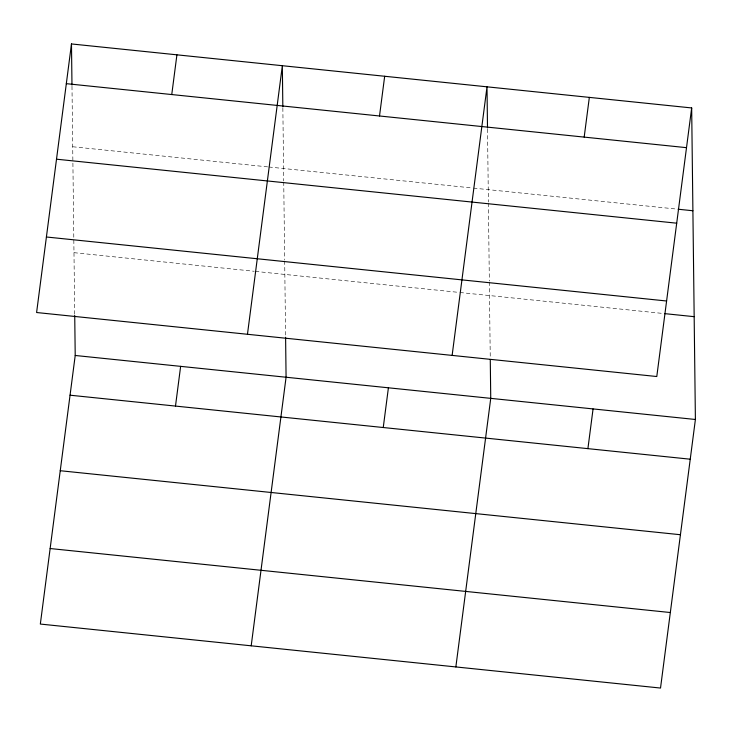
<?xml version="1.0" encoding="UTF-8"?>
<svg xmlns="http://www.w3.org/2000/svg" width="732" height="732" viewBox="0 0 732 732"><rect width="100%" height="100%" fill="white"/><g stroke="black" fill="none" stroke-linecap="round" stroke-linejoin="round"><path stroke-width="0.55" stroke-dasharray="3.66 2.75" d="M72.715 146.757L267.702 166.878M268.836 166.997L472.323 187.987M473.458 188.106L676.981 209.114M73.978 252.677L254.233 271.279M255.367 271.389L458.808 292.388M459.943 292.507L663.466 313.506M487.512 129.088L488.39 202.032M488.4 203.157L489.333 280.905M489.342 282.03L490.248 357.234M282.854 107.97L283.723 180.905M283.742 182.039L284.666 259.787M284.684 260.912L285.599 337.26M71.983 86.211L74.719 314.357"/><path stroke-width="1.1" d="M71.48 43.947L36.6 312.518L656.787 376.523L691.667 107.943L71.48 43.947L71.974 85.068M74.728 315.501L75.213 355.478L40.333 624.057L660.52 688.053L695.4 419.482L691.667 107.943M171.755 94.547L176.915 54.827M175.488 406.077L180.639 366.357M247.462 334.277L282.342 65.706L282.836 106.826M251.195 645.816L286.075 377.245L285.599 337.26M379.515 115.985L384.675 76.265M383.248 427.525L388.408 387.804M452.129 355.395L487.009 86.824L487.503 127.944M455.853 666.934L490.742 398.364L490.275 359.522M584.182 137.104L589.342 97.383M587.906 448.643L593.066 408.923M66.319 83.668L686.515 147.663M678.116 209.224L692.902 210.752M56.51 159.192L676.707 223.187M46.409 236.994L666.596 300.998M664.61 313.625L694.165 316.672M75.213 355.478L695.4 419.482M70.052 395.198L690.239 459.202M60.244 470.722L680.431 534.726M50.142 548.533L670.329 612.528"/></g></svg>
